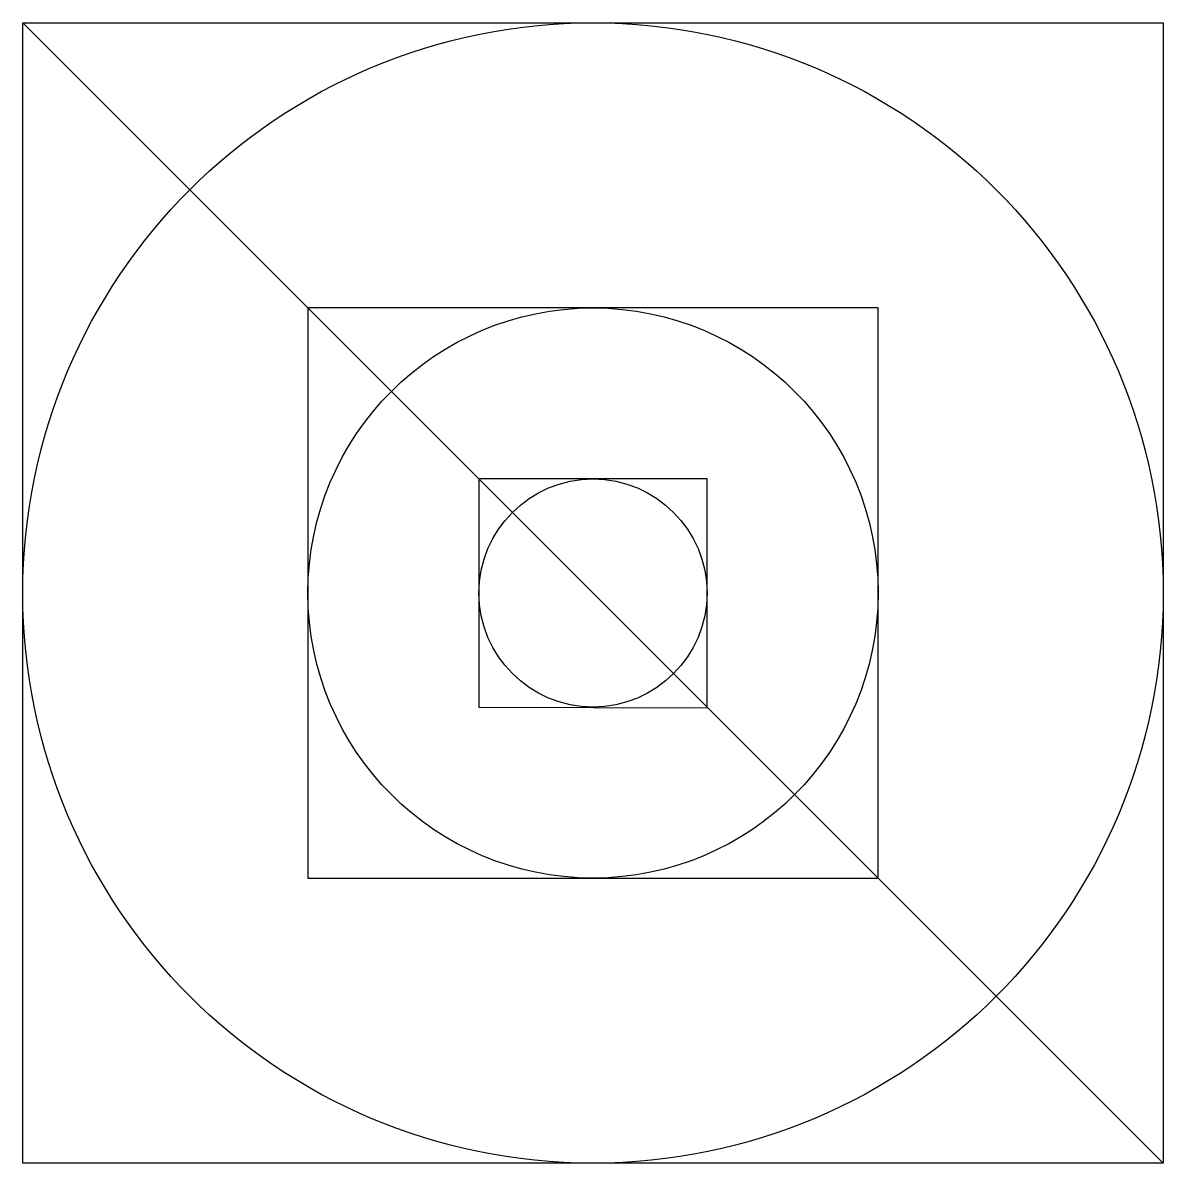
# Model space of a CAD drawing. Header units: millimetres. Extents: x 0 to 10, y 0 to 10.
import ezdxf

# ---------------------------------------------------------------- set-up
doc = ezdxf.new("R2010")
doc.units = ezdxf.units.MM

msp = doc.modelspace()

# ---------------------------------------------------------------- linework, layer by layer
for p, q in [((0, 0), (0, 10)), ((0, 10), (10, 10)), ((0, 10), (10, 0)), ((10, 10), (10, 0)), ((7.5, 7.5), (2.5, 7.5)), ((2.5, 7.5), (2.5, 2.5)), ((7.5, 5), (7.5, 7.5)), ((7.5, 2.4989), (7.5, 7.5)), ((6, 6), (4, 6)), ((4, 6), (4, 4)), ((6, 5), (6, 6)), ((6, 3.9935), (6, 6)), ((4, 4), (6, 3.9935)), ((2.5, 2.5), (7.5, 2.4989)), ((10, 0), (0, 0))]:
    msp.add_line(p, q)
for radius in [5, 2.5, 1]:
    msp.add_circle((5, 5), radius)

doc.saveas('drawing.dxf')
